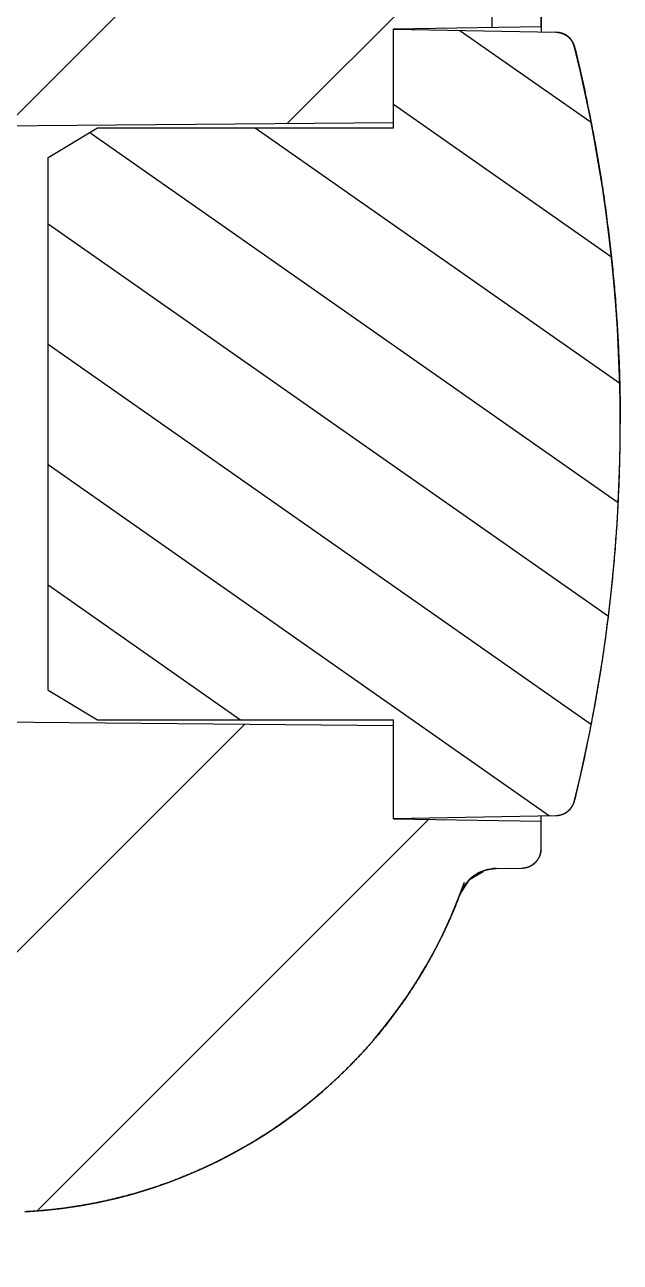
# Model space of a CAD drawing. Header units: millimetres. Extents: x 3559 to 4719, y 1270 to 1649.
# Drawn here: x 3818.65 to 3824.69, y 1414.34 to 1426.88 of the extents above; entities that cross this region are included whole.
import ezdxf

# ---------------------------------------------------------------- set-up
doc = ezdxf.new("R2010")
doc.units = ezdxf.units.MM
doc.layers.get('0').update_dxf_attribs({"linetype": 'CONTINUOUS'})

msp = doc.modelspace()

# ---------------------------------------------------------------- hatches: boundary and pattern name
h = msp.add_hatch()
h.set_pattern_fill('DEFAULT__7', color=5, scale=2, angle=45, style=0)
h.set_pattern_definition([(45, (2733.8789, 1037.0707), (-1.4142136, 1.4142136), [])])
edge = h.paths.add_edge_path()
edge.add_line((3808.889, 1418.839), (3808.889, 1421.089))
edge.add_line((3808.889, 1421.089), (3815.889, 1421.089))
edge.add_line((3815.889, 1421.089), (3815.889, 1419.839))
edge.add_line((3815.889, 1419.839), (3822.389, 1419.782))
edge.add_line((3822.389, 1419.782), (3822.389, 1418.835))
edge.add_line((3822.389, 1418.835), (3823.889, 1418.809))
edge.add_line((3823.889, 1418.809), (3823.889, 1418.535))
edge.add_spline(control_points=[(3823.693, 1418.335), (3823.808, 1418.337), (3823.889, 1418.42), (3823.889, 1418.535)], knot_values=[0, 0, 0, 0, 1, 1, 1, 1], degree=3, periodic=0)
edge.add_line((3823.693, 1418.335), (3823.432, 1418.331))
edge.add_spline(control_points=[(3823.065, 1418.072), (3823.125, 1418.23), (3823.263, 1418.328), (3823.432, 1418.331)], knot_values=[0, 0, 0, 0, 1, 1, 1, 1], degree=3, periodic=0)
edge.add_spline(control_points=[(3823.065, 1418.072), (3822.342, 1416.162), (3820.691, 1414.957), (3818.651, 1414.85)], knot_values=[0, 0, 0, 0, 1, 1, 1, 1], degree=3, periodic=0)
edge.add_line((3818.651, 1414.85), (3808.889, 1414.339))
edge.add_line((3808.889, 1414.339), (3808.889, 1415.842))
edge.add_line((3808.889, 1415.842), (3810.389, 1415.868))
edge.add_line((3810.389, 1415.868), (3810.389, 1416.807))
edge.add_line((3810.389, 1416.807), (3809.675, 1416.845))
edge.add_line((3809.675, 1416.845), (3809.389, 1417.01))
edge.add_line((3809.389, 1417.01), (3809.389, 1418.812))
edge.add_line((3809.389, 1418.812), (3808.889, 1418.839))
edge = h.paths.add_edge_path()
edge.add_line((3808.889, 1424.589), (3808.889, 1426.839))
edge.add_line((3808.889, 1426.839), (3820.889, 1427.467))
edge.add_line((3820.889, 1427.467), (3820.889, 1490.339))
edge.add_line((3820.889, 1490.339), (3823.389, 1490.339))
edge.add_line((3823.389, 1490.339), (3823.389, 1427.734))
edge.add_spline(control_points=[(3823.723, 1427.339), (3823.521, 1427.373), (3823.389, 1427.529), (3823.389, 1427.734)], knot_values=[0, 0, 0, 0, 1, 1, 1, 1], degree=3, periodic=0)
edge.add_spline(control_points=[(3823.723, 1427.339), (3823.824, 1427.322), (3823.889, 1427.244), (3823.889, 1427.142)], knot_values=[0, 0, 0, 0, 1, 1, 1, 1], degree=3, periodic=0)
edge.add_line((3823.889, 1427.142), (3823.889, 1426.868))
edge.add_line((3823.889, 1426.868), (3822.389, 1426.842))
edge.add_line((3822.389, 1426.842), (3822.389, 1425.895))
edge.add_line((3822.389, 1425.895), (3815.889, 1425.839))
edge.add_line((3815.889, 1425.839), (3815.889, 1424.589))
edge.add_line((3815.889, 1424.589), (3808.889, 1424.589))
h.paths.add_polyline_path([(3823.389, 1490.339), (3820.889, 1490.339)])
h.paths.add_polyline_path([(3814.889, 1535.839), (3814.889, 1534.831), (3815.235, 1534.486), (3821.389, 1534.432), (3821.389, 1532.245), (3815.235, 1532.192), (3814.889, 1531.846), (3814.889, 1530.839), (3820.889, 1530.786), (3820.889, 1511.891), (3814.889, 1511.839), (3814.889, 1510.831), (3815.235, 1510.486), (3821.389, 1510.432), (3821.389, 1508.245), (3815.235, 1508.192), (3814.889, 1507.846), (3814.889, 1506.839), (3820.889, 1506.786), (3820.889, 1490.339), (3823.389, 1490.339), (3823.389, 1540.741), (3820.889, 1540.741), (3820.889, 1535.891)])
h.paths.add_polyline_path([(3823.389, 1540.741), (3820.889, 1540.741)])
edge = h.paths.add_edge_path()
edge.add_line((3808.889, 1561.839), (3808.889, 1559.589))
edge.add_line((3808.889, 1559.589), (3815.889, 1559.589))
edge.add_line((3815.889, 1559.589), (3815.889, 1560.839))
edge.add_line((3815.889, 1560.839), (3822.389, 1560.895))
edge.add_line((3822.389, 1560.895), (3822.389, 1561.842))
edge.add_line((3822.389, 1561.842), (3823.889, 1561.868))
edge.add_line((3823.889, 1561.868), (3823.889, 1562.142))
edge.add_spline(control_points=[(3823.693, 1562.342), (3823.808, 1562.34), (3823.889, 1562.258), (3823.889, 1562.142)], knot_values=[0, 0, 0, 0, 1, 1, 1, 1], degree=3, periodic=0)
edge.add_line((3823.693, 1562.342), (3823.432, 1562.346))
edge.add_spline(control_points=[(3823.432, 1562.346), (3823.263, 1562.349), (3823.125, 1562.447), (3823.065, 1562.605)], knot_values=[0, 0, 0, 0, 1, 1, 1, 1], degree=3, periodic=0)
edge.add_spline(control_points=[(3823.065, 1562.605), (3822.342, 1564.515), (3820.691, 1565.72), (3818.651, 1565.827)], knot_values=[0, 0, 0, 0, 1, 1, 1, 1], degree=3, periodic=0)
edge.add_line((3818.651, 1565.827), (3808.889, 1566.339))
edge.add_line((3808.889, 1566.339), (3808.889, 1564.835))
edge.add_line((3808.889, 1564.835), (3810.389, 1564.809))
edge.add_line((3810.389, 1564.809), (3810.389, 1563.87))
edge.add_line((3810.389, 1563.87), (3809.675, 1563.832))
edge.add_line((3809.675, 1563.832), (3809.389, 1563.667))
edge.add_line((3809.389, 1563.667), (3809.389, 1561.865))
edge.add_line((3809.389, 1561.865), (3808.889, 1561.839))
edge = h.paths.add_edge_path()
edge.add_line((3808.889, 1556.089), (3808.889, 1553.839))
edge.add_line((3808.889, 1553.839), (3820.889, 1553.21))
edge.add_line((3820.889, 1553.21), (3820.889, 1540.741))
edge.add_line((3820.889, 1540.741), (3823.389, 1540.741))
edge.add_line((3823.389, 1540.741), (3823.389, 1552.943))
edge.add_spline(control_points=[(3823.723, 1553.338), (3823.521, 1553.304), (3823.389, 1553.148), (3823.389, 1552.943)], knot_values=[0, 0, 0, 0, 1, 1, 1, 1], degree=3, periodic=0)
edge.add_spline(control_points=[(3823.723, 1553.338), (3823.824, 1553.355), (3823.889, 1553.433), (3823.889, 1553.535)], knot_values=[0, 0, 0, 0, 1, 1, 1, 1], degree=3, periodic=0)
edge.add_line((3823.889, 1553.535), (3823.889, 1553.809))
edge.add_line((3823.889, 1553.809), (3822.389, 1553.835))
edge.add_line((3822.389, 1553.835), (3822.389, 1554.782))
edge.add_line((3822.389, 1554.782), (3815.889, 1554.839))
edge.add_line((3815.889, 1554.839), (3815.889, 1556.089))
edge.add_line((3815.889, 1556.089), (3808.889, 1556.089))
h = msp.add_hatch()
h.set_pattern_fill('DEFAULT__4', color=2, angle=325, style=0)
h.set_pattern_definition([(325, (2733.8789, 1037.0707), (0.5735764, 0.81915204), [])])
edge = h.paths.add_edge_path()
edge.add_line((3822.389, 1426.839), (3824.036, 1426.81))
edge.add_spline(control_points=[(3824.036, 1426.81), (3824.13, 1426.808), (3824.204, 1426.749), (3824.227, 1426.658)], knot_values=[0, 0, 0, 0, 1, 1, 1, 1], degree=3, periodic=0)
edge.add_spline(control_points=[(3824.227, 1426.658), (3824.534, 1425.406), (3824.689, 1424.127), (3824.689, 1422.839)], knot_values=[0, 0, 0, 0, 1, 1, 1, 1], degree=3, periodic=0)
edge.add_spline(control_points=[(3824.227, 1419.019), (3824.534, 1420.271), (3824.689, 1421.55), (3824.689, 1422.839)], knot_values=[0, 0, 0, 0, 1, 1, 1, 1], degree=3, periodic=0)
edge.add_spline(control_points=[(3824.036, 1418.867), (3824.13, 1418.869), (3824.204, 1418.928), (3824.227, 1419.019)], knot_values=[0, 0, 0, 0, 1, 1, 1, 1], degree=3, periodic=0)
edge.add_line((3824.036, 1418.867), (3822.389, 1418.839))
edge.add_line((3822.389, 1418.839), (3822.389, 1419.839))
edge.add_line((3822.389, 1419.839), (3819.389, 1419.839))
edge.add_line((3819.389, 1419.839), (3818.889, 1420.139))
edge.add_line((3818.889, 1420.139), (3818.889, 1425.539))
edge.add_line((3818.889, 1425.539), (3819.389, 1425.839))
edge.add_line((3819.389, 1425.839), (3822.389, 1425.839))
edge.add_line((3822.389, 1425.839), (3822.389, 1426.839))

# ---------------------------------------------------------------- linework, layer by layer
at = {"color": 7, "linetype": 'Continuous'}
for p, q in [((3823.389, 1426.86), (3823.389, 1552.943)), ((3823.889, 1427.142), (3823.889, 1426.81)), ((3823.889, 1426.868), (3823.889, 1427.142)), ((3822.389, 1426.842), (3823.889, 1426.868)), ((3822.389, 1426.842), (3823.889, 1426.868)), ((3822.389, 1425.839), (3822.389, 1426.842)), ((3822.389, 1425.895), (3822.389, 1426.842)), ((3822.389, 1426.839), (3824.036, 1426.81)), ((3822.389, 1425.839), (3822.389, 1426.839)), ((3822.389, 1426.839), (3824.036, 1426.81)), ((3815.889, 1425.839), (3822.389, 1425.895)), ((3815.889, 1425.839), (3822.389, 1425.895)), ((3818.889, 1425.539), (3819.389, 1425.839)), ((3818.889, 1425.539), (3819.389, 1425.839)), ((3819.389, 1425.839), (3822.389, 1425.839)), ((3819.389, 1425.839), (3822.389, 1425.839)), ((3818.889, 1420.139), (3818.889, 1425.539)), ((3818.889, 1420.139), (3818.889, 1425.539)), ((3818.889, 1420.139), (3819.389, 1419.839)), ((3818.889, 1420.139), (3819.389, 1419.839)), ((3815.889, 1419.839), (3822.389, 1419.782)), ((3815.889, 1419.839), (3822.389, 1419.782)), ((3819.389, 1419.839), (3822.389, 1419.839)), ((3819.389, 1419.839), (3822.389, 1419.839)), ((3822.389, 1418.835), (3822.389, 1419.839)), ((3822.389, 1418.839), (3822.389, 1419.839)), ((3822.389, 1418.835), (3822.389, 1419.782)), ((3822.389, 1418.839), (3824.036, 1418.867)), ((3822.389, 1418.839), (3824.036, 1418.867)), ((3822.389, 1418.835), (3823.889, 1418.809)), ((3822.389, 1418.835), (3823.889, 1418.809)), ((3823.889, 1418.535), (3823.889, 1418.867)), ((3823.889, 1418.535), (3823.889, 1418.809)), ((3823.161, 1418.218), (3823.298, 1418.301)), ((3823.432, 1418.331), (3823.693, 1418.335)), ((3823.432, 1418.331), (3823.693, 1418.335)), ((3823.065, 1418.072), (3823.161, 1418.218))]:
    msp.add_line(p, q, dxfattribs=at)
for centre, radius, start, end in [((3824.033, 1426.61), 0.2, 13.8171, 89), ((3808.698, 1422.839), 15.991, 346.1829, 13.8171), ((3824.033, 1419.067), 0.2, 271, 346.1829), ((3823.689, 1418.535), 0.2, 271, 0), ((3823.439, 1417.931), 0.4, 91, 159.2557), ((3818.389, 1419.843), 5, 273, 340.7342)]:
    msp.add_arc(centre, radius, start, end, dxfattribs=at)
for points, start_tangent, end_tangent in [([(3824.036, 1426.81), (3824.04, 1426.81), (3824.044, 1426.809), (3824.048, 1426.809), (3824.051, 1426.809), (3824.055, 1426.809), (3824.059, 1426.808), (3824.063, 1426.807), (3824.067, 1426.807), (3824.071, 1426.806), (3824.075, 1426.805), (3824.079, 1426.804), (3824.083, 1426.803), (3824.087, 1426.802), (3824.091, 1426.801), (3824.095, 1426.8), (3824.099, 1426.799), (3824.102, 1426.797), (3824.106, 1426.796), (3824.11, 1426.794), (3824.114, 1426.792), (3824.118, 1426.791), (3824.122, 1426.789), (3824.125, 1426.787), (3824.129, 1426.785), (3824.133, 1426.783), (3824.136, 1426.781), (3824.14, 1426.778), (3824.144, 1426.776), (3824.147, 1426.774), (3824.151, 1426.771), (3824.154, 1426.769), (3824.157, 1426.766), (3824.161, 1426.763), (3824.164, 1426.761), (3824.167, 1426.758), (3824.17, 1426.755), (3824.173, 1426.752), (3824.176, 1426.749), (3824.179, 1426.746), (3824.182, 1426.743), (3824.185, 1426.74), (3824.187, 1426.736), (3824.19, 1426.733), (3824.193, 1426.73), (3824.195, 1426.726), (3824.197, 1426.723), (3824.2, 1426.72), (3824.202, 1426.716), (3824.204, 1426.713), (3824.206, 1426.709), (3824.208, 1426.705), (3824.21, 1426.702), (3824.212, 1426.698), (3824.214, 1426.695), (3824.215, 1426.691), (3824.217, 1426.687), (3824.218, 1426.684), (3824.22, 1426.68), (3824.221, 1426.676), (3824.222, 1426.672), (3824.224, 1426.669), (3824.225, 1426.665), (3824.226, 1426.661), (3824.227, 1426.658)], (0.999848, -0.017452), (0.238823, -0.971063)), ([(3824.227, 1426.658), (3824.255, 1426.541), (3824.282, 1426.424), (3824.309, 1426.306), (3824.335, 1426.189), (3824.359, 1426.071), (3824.383, 1425.953), (3824.406, 1425.834), (3824.428, 1425.716), (3824.45, 1425.597), (3824.47, 1425.478), (3824.49, 1425.359), (3824.508, 1425.24), (3824.526, 1425.121), (3824.543, 1425.001), (3824.558, 1424.882), (3824.573, 1424.762), (3824.587, 1424.642), (3824.601, 1424.522), (3824.613, 1424.402), (3824.624, 1424.282), (3824.635, 1424.162), (3824.644, 1424.042), (3824.653, 1423.921), (3824.66, 1423.801), (3824.667, 1423.681), (3824.673, 1423.56), (3824.678, 1423.44), (3824.682, 1423.32), (3824.685, 1423.199), (3824.688, 1423.079), (3824.689, 1422.959), (3824.689, 1422.839)], (0.238823, -0.971063), (0, -1)), ([(3824.227, 1419.019), (3824.255, 1419.136), (3824.282, 1419.253), (3824.309, 1419.371), (3824.335, 1419.488), (3824.359, 1419.606), (3824.383, 1419.724), (3824.406, 1419.843), (3824.428, 1419.961), (3824.45, 1420.08), (3824.47, 1420.199), (3824.49, 1420.318), (3824.508, 1420.437), (3824.526, 1420.556), (3824.543, 1420.676), (3824.558, 1420.795), (3824.573, 1420.915), (3824.587, 1421.035), (3824.601, 1421.155), (3824.613, 1421.275), (3824.624, 1421.395), (3824.635, 1421.515), (3824.644, 1421.635), (3824.653, 1421.756), (3824.66, 1421.876), (3824.667, 1421.996), (3824.673, 1422.117), (3824.678, 1422.237), (3824.682, 1422.357), (3824.685, 1422.478), (3824.688, 1422.598), (3824.689, 1422.718), (3824.689, 1422.839)], (0.238823, 0.971063), (0, 1)), ([(3824.036, 1418.867), (3824.04, 1418.867), (3824.044, 1418.868), (3824.048, 1418.868), (3824.051, 1418.868), (3824.055, 1418.869), (3824.059, 1418.869), (3824.063, 1418.87), (3824.067, 1418.87), (3824.071, 1418.871), (3824.075, 1418.872), (3824.079, 1418.873), (3824.083, 1418.874), (3824.087, 1418.875), (3824.091, 1418.876), (3824.095, 1418.877), (3824.099, 1418.878), (3824.102, 1418.88), (3824.106, 1418.881), (3824.11, 1418.883), (3824.114, 1418.885), (3824.118, 1418.886), (3824.122, 1418.888), (3824.125, 1418.89), (3824.129, 1418.892), (3824.133, 1418.894), (3824.136, 1418.896), (3824.14, 1418.899), (3824.144, 1418.901), (3824.147, 1418.903), (3824.151, 1418.906), (3824.154, 1418.908), (3824.157, 1418.911), (3824.161, 1418.914), (3824.164, 1418.916), (3824.167, 1418.919), (3824.17, 1418.922), (3824.173, 1418.925), (3824.176, 1418.928), (3824.179, 1418.931), (3824.182, 1418.934), (3824.185, 1418.937), (3824.187, 1418.941), (3824.19, 1418.944), (3824.193, 1418.947), (3824.195, 1418.951), (3824.197, 1418.954), (3824.2, 1418.957), (3824.202, 1418.961), (3824.204, 1418.964), (3824.206, 1418.968), (3824.208, 1418.972), (3824.21, 1418.975), (3824.212, 1418.979), (3824.214, 1418.982), (3824.215, 1418.986), (3824.217, 1418.99), (3824.218, 1418.994), (3824.22, 1418.997), (3824.221, 1419.001), (3824.222, 1419.005), (3824.224, 1419.008), (3824.225, 1419.012), (3824.226, 1419.016), (3824.227, 1419.019)], (0.999848, 0.017452), (0.238823, 0.971063)), ([(3823.693, 1418.335), (3823.697, 1418.335), (3823.702, 1418.335), (3823.706, 1418.336), (3823.711, 1418.336), (3823.715, 1418.337), (3823.72, 1418.337), (3823.724, 1418.338), (3823.729, 1418.339), (3823.734, 1418.34), (3823.738, 1418.341), (3823.743, 1418.342), (3823.747, 1418.344), (3823.752, 1418.345), (3823.756, 1418.347), (3823.761, 1418.348), (3823.766, 1418.35), (3823.77, 1418.352), (3823.775, 1418.354), (3823.779, 1418.356), (3823.784, 1418.359), (3823.788, 1418.361), (3823.792, 1418.363), (3823.797, 1418.366), (3823.801, 1418.369), (3823.805, 1418.372), (3823.809, 1418.375), (3823.813, 1418.378), (3823.817, 1418.381), (3823.821, 1418.384), (3823.825, 1418.388), (3823.828, 1418.391), (3823.832, 1418.395), (3823.836, 1418.399), (3823.839, 1418.402), (3823.842, 1418.406), (3823.846, 1418.41), (3823.849, 1418.414), (3823.852, 1418.418), (3823.855, 1418.422), (3823.858, 1418.427), (3823.86, 1418.431), (3823.863, 1418.435), (3823.865, 1418.44), (3823.868, 1418.444), (3823.87, 1418.449), (3823.872, 1418.453), (3823.874, 1418.458), (3823.876, 1418.462), (3823.877, 1418.467), (3823.879, 1418.471), (3823.881, 1418.476), (3823.882, 1418.481), (3823.883, 1418.485), (3823.884, 1418.49), (3823.885, 1418.494), (3823.886, 1418.499), (3823.887, 1418.504), (3823.888, 1418.508), (3823.888, 1418.513), (3823.889, 1418.517), (3823.889, 1418.522), (3823.889, 1418.526), (3823.889, 1418.531), (3823.889, 1418.535)], (0.999848, 0.017452), (0, 1)), ([(3823.065, 1418.072), (3823.068, 1418.079), (3823.071, 1418.085), (3823.073, 1418.092), (3823.076, 1418.098), (3823.079, 1418.105), (3823.083, 1418.111), (3823.086, 1418.118), (3823.089, 1418.124), (3823.093, 1418.131), (3823.097, 1418.137), (3823.101, 1418.143), (3823.105, 1418.149), (3823.109, 1418.156), (3823.113, 1418.162), (3823.117, 1418.168), (3823.122, 1418.174), (3823.126, 1418.18), (3823.131, 1418.185), (3823.136, 1418.191), (3823.141, 1418.197), (3823.146, 1418.203), (3823.151, 1418.208), (3823.157, 1418.213), (3823.162, 1418.219), (3823.168, 1418.224), (3823.173, 1418.229), (3823.179, 1418.234), (3823.185, 1418.239), (3823.191, 1418.244), (3823.197, 1418.249), (3823.203, 1418.253), (3823.209, 1418.258), (3823.216, 1418.262), (3823.222, 1418.266), (3823.228, 1418.27), (3823.235, 1418.274), (3823.242, 1418.278), (3823.248, 1418.282), (3823.255, 1418.286), (3823.262, 1418.289), (3823.269, 1418.292), (3823.276, 1418.296), (3823.283, 1418.299), (3823.29, 1418.301), (3823.297, 1418.304), (3823.304, 1418.307), (3823.311, 1418.309), (3823.318, 1418.312), (3823.325, 1418.314), (3823.332, 1418.316), (3823.339, 1418.318), (3823.347, 1418.32), (3823.354, 1418.321), (3823.361, 1418.323), (3823.368, 1418.324), (3823.375, 1418.325), (3823.383, 1418.327), (3823.39, 1418.328), (3823.397, 1418.328), (3823.404, 1418.329), (3823.411, 1418.33), (3823.418, 1418.33), (3823.425, 1418.33), (3823.432, 1418.331)], (0.354197, 0.935171), (0.999848, 0.017452)), ([(3823.065, 1418.072), (3823.05, 1418.032), (3823.034, 1417.992), (3823.018, 1417.953), (3823.002, 1417.913), (3822.985, 1417.873), (3822.968, 1417.833), (3822.95, 1417.794), (3822.932, 1417.754), (3822.914, 1417.715), (3822.895, 1417.675), (3822.876, 1417.636), (3822.856, 1417.597), (3822.836, 1417.557), (3822.816, 1417.518), (3822.795, 1417.479), (3822.774, 1417.44), (3822.753, 1417.402), (3822.731, 1417.363), (3822.709, 1417.325), (3822.686, 1417.286), (3822.663, 1417.248), (3822.64, 1417.21), (3822.616, 1417.172), (3822.592, 1417.134), (3822.567, 1417.096), (3822.542, 1417.059), (3822.517, 1417.021), (3822.491, 1416.984), (3822.465, 1416.947), (3822.439, 1416.91), (3822.412, 1416.874), (3822.385, 1416.837), (3822.358, 1416.801), (3822.33, 1416.765), (3822.301, 1416.729), (3822.273, 1416.694), (3822.244, 1416.658), (3822.214, 1416.623), (3822.185, 1416.588), (3822.155, 1416.554), (3822.124, 1416.519), (3822.094, 1416.485), (3822.063, 1416.451), (3822.031, 1416.417), (3821.999, 1416.384), (3821.967, 1416.351), (3821.935, 1416.318), (3821.902, 1416.285), (3821.869, 1416.253), (3821.836, 1416.221), (3821.802, 1416.189), (3821.768, 1416.158), (3821.734, 1416.126), (3821.699, 1416.096), (3821.664, 1416.065), (3821.629, 1416.035), (3821.594, 1416.005), (3821.558, 1415.975), (3821.522, 1415.946), (3821.485, 1415.917), (3821.449, 1415.888), (3821.412, 1415.86), (3821.375, 1415.832), (3821.337, 1415.805), (3821.3, 1415.778), (3821.262, 1415.751), (3821.224, 1415.724), (3821.185, 1415.698), (3821.147, 1415.672), (3821.108, 1415.647), (3821.069, 1415.622), (3821.029, 1415.597), (3820.99, 1415.573), (3820.95, 1415.549), (3820.91, 1415.525), (3820.87, 1415.502), (3820.83, 1415.479), (3820.789, 1415.457), (3820.749, 1415.435), (3820.708, 1415.413), (3820.667, 1415.392), (3820.625, 1415.371), (3820.584, 1415.351), (3820.543, 1415.331), (3820.501, 1415.311), (3820.459, 1415.292), (3820.417, 1415.273), (3820.375, 1415.254), (3820.333, 1415.236), (3820.291, 1415.219), (3820.248, 1415.202), (3820.206, 1415.185), (3820.163, 1415.168), (3820.12, 1415.152), (3820.078, 1415.137), (3820.035, 1415.122), (3819.992, 1415.107), (3819.949, 1415.093), (3819.906, 1415.079), (3819.862, 1415.065), (3819.819, 1415.052), (3819.776, 1415.039), (3819.733, 1415.027), (3819.689, 1415.015), (3819.646, 1415.004), (3819.602, 1414.993), (3819.559, 1414.982), (3819.515, 1414.972), (3819.472, 1414.962), (3819.429, 1414.952), (3819.385, 1414.943), (3819.342, 1414.935), (3819.298, 1414.927), (3819.255, 1414.919), (3819.211, 1414.911), (3819.168, 1414.904), (3819.125, 1414.898), (3819.081, 1414.891), (3819.038, 1414.885), (3818.995, 1414.88), (3818.952, 1414.875), (3818.908, 1414.87), (3818.865, 1414.866), (3818.822, 1414.862), (3818.779, 1414.858), (3818.737, 1414.855), (3818.694, 1414.853), (3818.651, 1414.85)], (-0.354193, -0.935172), (-0.99863, -0.052336))]:
    msp.add_spline(points, degree=3, dxfattribs=dict(at, start_tangent=start_tangent, end_tangent=end_tangent))

doc.saveas('drawing.dxf')
